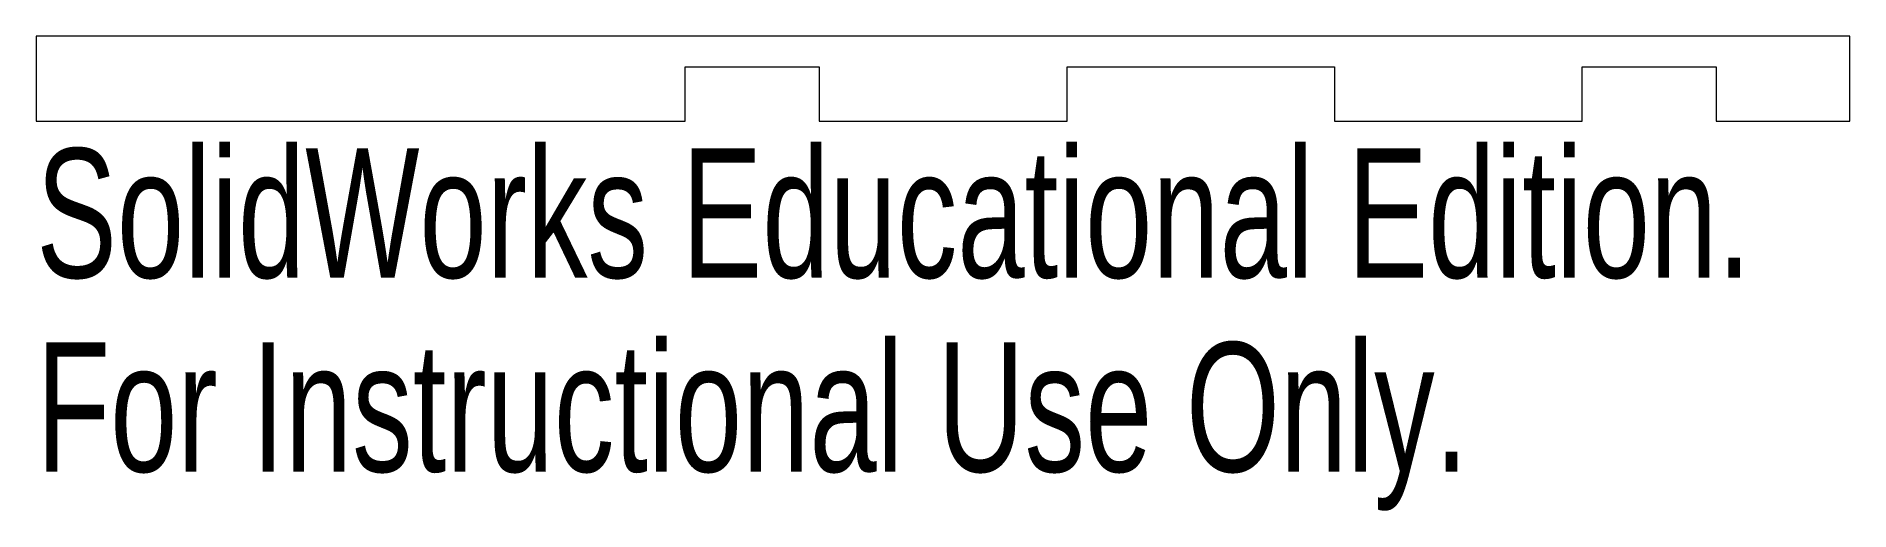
# Model space of a CAD drawing. Header units: inches. Extents: x 0 to 2.67, y -0.57 to 0.12.
import ezdxf

# ---------------------------------------------------------------- set-up
doc = ezdxf.new("R2010")
doc.units = ezdxf.units.IN
doc.header["$MEASUREMENT"] = 0
doc.styles.add('SLDTEXTSTYLE0', font='TXT', dxfattribs={"width": 0.7})

msp = doc.modelspace()

# ---------------------------------------------------------------- linework, layer by layer
at = {"color": 7, "linetype": 'Continuous', "lineweight": 15}
for p, q in [((2.6704, 0.125), (0, 0.125)), ((0, 0.125), (0, 0)), ((2.6704, 0), (2.6704, 0.125)), ((0.9557, 0.08), (1.1526, 0.08)), ((0.9557, 0), (0.9557, 0.08)), ((1.1526, 0.08), (1.1526, 0)), ((1.5178, 0.08), (1.9115, 0.08)), ((1.5178, 0), (1.5178, 0.08)), ((1.9115, 0.08), (1.9115, 0)), ((2.2766, 0.08), (2.4735, 0.08)), ((2.2766, 0), (2.2766, 0.08)), ((2.4735, 0.08), (2.4735, 0)), ((0, 0), (0.9557, 0)), ((1.1526, 0), (1.5178, 0)), ((1.9115, 0), (2.2766, 0)), ((2.4735, 0), (2.6704, 0))]:
    msp.add_line(p, q, dxfattribs=at)

# ---------------------------------------------------------------- texts
at = {"color": 7, "linetype": 'Continuous', "char_height": 0.1903, "attachment_point": 1, "style": 'SLDTEXTSTYLE0'}
for s, insert in [('SolidWorks Educational Edition.', (0, -0.0401)), ('For Instructional Use Only.', (0, -0.3256))]:
    msp.add_mtext(s, dxfattribs=dict(at, insert=insert))

doc.saveas('drawing.dxf')
